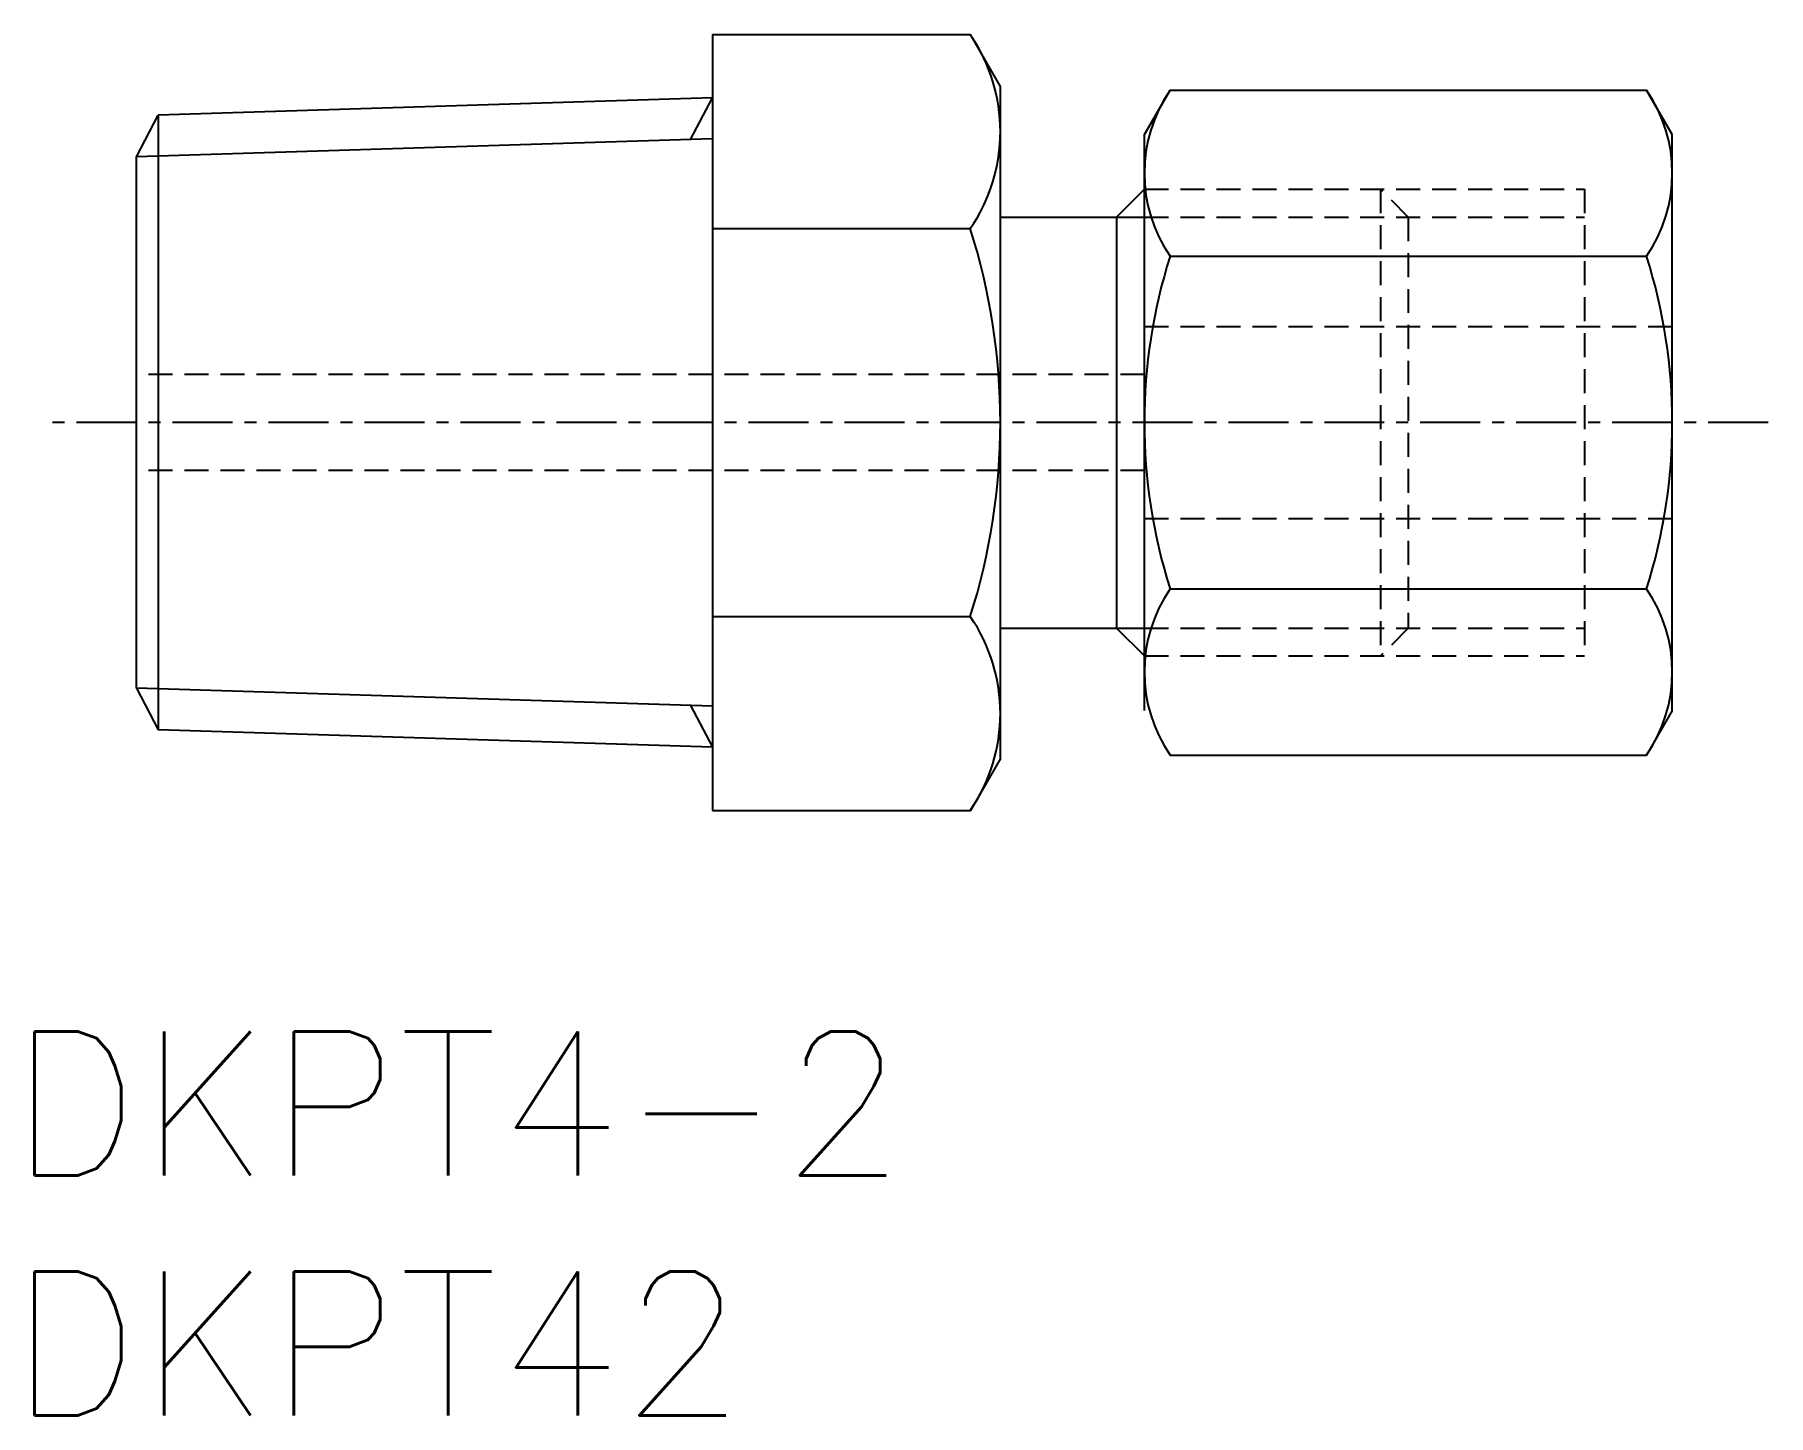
# Model space of a CAD drawing. Extents: x 128.4 to 164.5, y 84.3 to 113.1.
import ezdxf
from ezdxf.enums import TextEntityAlignment as Align

# ---------------------------------------------------------------- set-up
doc = ezdxf.new("R2010")
doc.units = 0
doc.linetypes.add('CENTER', pattern=[2, 1.25, -0.25, 0.25, -0.25])
doc.linetypes.add('DASHED', pattern=[0.75, 0.5, -0.25])
doc.layers.get('0').update_dxf_attribs({"linetype": 'CONTINUOUS'})
doc.layers.add('CENTER', color=1, linetype='CENTER')
doc.styles.get("Standard").update_dxf_attribs({"font": 'txt.shx', "bigfont": 'extfont.shx'})

msp = doc.modelspace()

# ---------------------------------------------------------------- linework, layer by layer
at = {"color": 7, "linetype": 'CONTINUOUS'}
for p, q in [((142.5, 113.083), (147.875, 113.083)), ((142.5, 113.083), (142.5, 96.917)), ((148.5, 112), (147.875, 113.083)), ((148.5, 98), (148.5, 112)), ((148.5, 98), (148.5, 112)), ((142.5, 111.766), (130.953, 111.405)), ((151.5, 111), (152.036, 111.928)), ((152.036, 111.928), (161.964, 111.928)), ((162.5, 111), (161.964, 111.928)), ((130.5, 110.535), (130.953, 111.405)), ((130.953, 111.405), (130.953, 98.595)), ((151.5, 99), (151.5, 111)), ((162.5, 99), (162.5, 111)), ((130.5, 99.465), (130.5, 110.535)), ((142.5, 109.041), (147.875, 109.041)), ((152.036, 108.464), (161.964, 108.464)), ((152.036, 101.536), (161.964, 101.536)), ((142.5, 100.959), (147.875, 100.959)), ((130.5, 99.465), (130.953, 98.595)), ((162.5, 99), (161.964, 98.072)), ((142.5, 98.234), (130.953, 98.595)), ((148.5, 98), (147.875, 96.917)), ((152.036, 98.072), (161.964, 98.072)), ((142.5, 96.917), (147.875, 96.917))]:
    msp.add_line(p, q, dxfattribs=at)
at = {"color": 3, "linetype": 'CONTINUOUS'}
for p, q in [((142.047, 110.896), (142.5, 111.766)), ((142.5, 110.91), (130.5, 110.535)), ((150.919, 109.283), (151.5, 109.283)), ((150.919, 100.717), (151.5, 100.717)), ((142.5, 99.09), (130.5, 99.465)), ((142.047, 99.104), (142.5, 98.234))]:
    msp.add_line(p, q, dxfattribs=at)
for p, q in [((150.919, 109.283), (151.5, 109.864)), ((151.5, 105), (151.5, 109.864)), ((148.5, 109.283), (150.919, 109.283)), ((150.919, 109.283), (150.919, 100.717)), ((148.5, 100.717), (150.919, 100.717)), ((150.919, 100.717), (151.5, 100.136))]:
    msp.add_line(p, q)
at = {"color": 3, "linetype": 'DASHED'}
for p, q in [((151.5, 109.864), (160.667, 109.864)), ((157, 109.283), (156.419, 109.864)), ((156.419, 109.864), (156.419, 100.136)), ((160.667, 109.864), (160.667, 100.136)), ((151.5, 109.283), (160.667, 109.283)), ((157, 109.283), (157, 100.717)), ((151.5, 107), (162.5, 107)), ((151.5, 106), (130.5, 106)), ((151.5, 104), (130.5, 104)), ((151.5, 103), (162.5, 103)), ((151.5, 100.717), (160.667, 100.717)), ((157, 100.717), (156.419, 100.136)), ((151.5, 100.136), (160.667, 100.136))]:
    msp.add_line(p, q, dxfattribs=at)
at = {"color": 7, "linetype": 'CONTINUOUS'}
for centre, radius, start, end in [((144.922, 111.062), 3.578, 325.6157, 34.3843), ((154.567, 110.196), 3.067, 145.6157, 214.3843), ((159.433, 110.196), 3.067, 325.6157, 34.3843), ((135.125, 105), 13.375, 342.412, 17.588), ((162.964, 105), 11.464, 162.412, 197.588), ((151.036, 105), 11.464, 342.412, 17.588), ((154.567, 99.804), 3.067, 145.6157, 214.3843), ((159.433, 99.804), 3.067, 325.6157, 34.3843), ((144.922, 98.938), 3.578, 325.6157, 34.3843)]:
    msp.add_arc(centre, radius, start, end, dxfattribs=at)
at = {"layer": 'CENTER'}
msp.add_line((164.5, 105), (128.5, 105), dxfattribs=at)

# ---------------------------------------------------------------- texts
at = {"color": 7, "linetype": 'CONTINUOUS'}
for s, p in [('DKPT4-2', (127.867, 90.812)), ('DKPT42', (127.867, 85.812))]:
    msp.add_text(s, height=3, dxfattribs=at).set_placement(p, align=Align.MIDDLE_LEFT)

doc.saveas('drawing.dxf')
